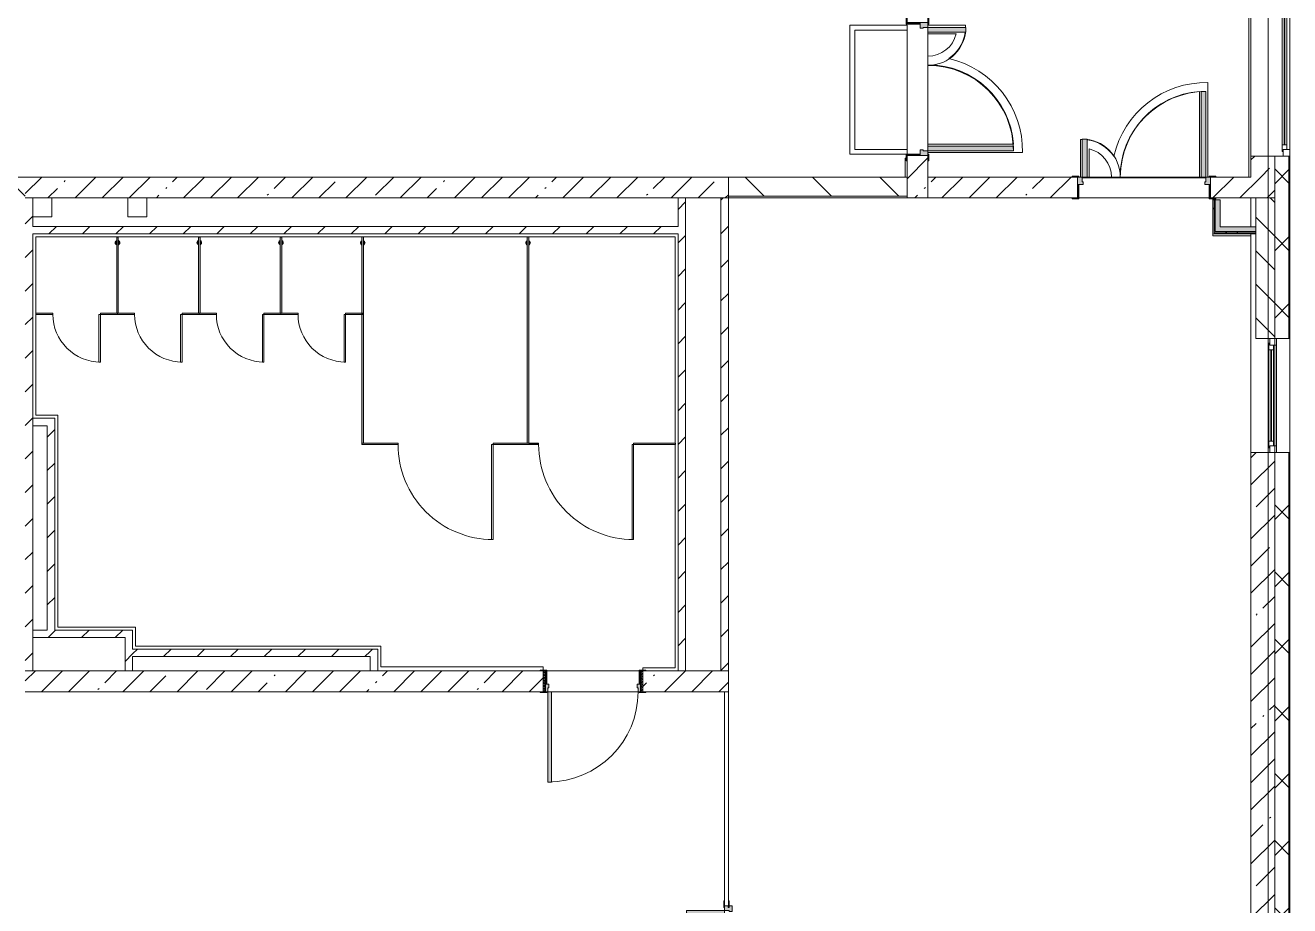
# Model space of a CAD drawing. Header units: millimetres. Extents: x -5714 to 188114, y -8553 to 29000.
# Drawn here: x 173034 to 186342, y 2927 to 12198 of the extents above; entities that cross this region are included whole.
import ezdxf

# ---------------------------------------------------------------- set-up
doc = ezdxf.new("R2010")
doc.units = ezdxf.units.MM
doc.linetypes.add('Осевая', pattern=[3175, 635, -476.25, 1587.5, -476.25])
for name, color, linetype, lineweight, true_color in [('A-DOOR-3', 7, 'Continuous', 5, 0xaaaaaa), ('A-DOOR-4', 7, 'Continuous', 5, 0xe2e2e2), ('A-DOOR-FRAM-2', 7, 'Continuous', 5, 0xe2e2e2), ('A-DOOR-FRAM-3', 7, 'Continuous', 5, 0xaaaaaa), ('A-FLOR-2', 7, 'Continuous', 5, 0xaaaaaa), ('A-GENM-5', 7, 'Continuous', 5, 0xe2ddcd), ('I-WALL-1', 7, 'Continuous', 9, 0xe7e7e7)]:
    doc.layers.add(name, color=color, linetype=linetype, lineweight=lineweight, true_color=true_color)
for name, color, linetype, lineweight in [('A-DOOR-6', 7, 'Continuous', 5), ('A-GENM-2', 7, 'Continuous', 5), ('A-GLAZ-2', 7, 'Continuous', 5), ('A-WALL', 7, 'Continuous', 9), ('A-WALL-2', 7, 'Continuous', 5), ('I-WALL-2', 7, 'Continuous', 5), ('Оси', 7, 'Continuous', 9), ('Оси-2', 7, 'Осевая', 9)]:
    doc.layers.add(name, color=color, linetype=linetype, lineweight=lineweight)
pattern_1 = [(45, (61103.76, 0), (-176.7767, 176.7767), [])]
pattern_2 = [(45, (61103.76, 0), (-285.1231, 285.1231), []), (45, (61388.9, 0), (-285.1231, 285.1231), [504.031, -100.806, 16.764, -84.042])]
pattern_3 = [(45, (61103.76, 0), (-530.33, 530.33), []), (135, (61103.76, 0), (-530.33, -530.33), [])]

# ---------------------------------------------------------------- blocks, each defined once
blk = doc.blocks.new('120_Окно_СКБ_1Ст - 120_Окно_СКБ_1Ст 1200х2500_h_ с форточкой 3-24161067-3_9_1_птичка')
at = {"layer": 'A-GLAZ-2'}
for p, q in [((-600, -127), (-600, -57)), ((-600, -57), (-530, -57)), ((600, -57), (-600, -57)), ((-530, -127), (-600, -127)), ((-600, -127), (-550, -127)), ((-530, -127), (-550, -127)), ((-550, -127), (-550, -137)), ((-530, -57), (-530, -127)), ((530, -87), (-530, -87)), ((-530, -87), (-530, -127)), ((-480, -137), (-480, -87)), ((-480, -107), (480, -107)), ((480, -117), (-480, -117)), ((480, -137), (480, -87)), ((530, -127), (530, -57)), ((530, -57), (600, -57)), ((530, -127), (530, -87)), ((600, -127), (530, -127)), ((550, -127), (530, -127)), ((550, -127), (600, -127)), ((550, -137), (550, -127)), ((600, -57), (600, -127)), ((-550, -137), (550, -137)), ((550, -137), (-550, -137))]:
    blk.add_line(p, q, dxfattribs=at)
blk = doc.blocks.new('110_Дверь_СКБ_2Ст - Д-5_п_ Из игровой в коридор-32679362-3_9_1_птичка')
at = {"layer": 'A-DOOR-4'}
for points in [[(612.5, 110), (662.5, 110), (662.5, 1010), (612.5, 1010), (612.5, 152.6)], [(-637.5, 110), (-587.5, 110), (-587.5, 510), (-637.5, 510)], [(712.5, -110), (712.5, 30), (697.5, 30), (697.5, -110)]]:
    blk.add_hatch(color=256, dxfattribs=at).paths.add_polyline_path(points)
h = blk.add_hatch(color=256, dxfattribs=at)
h.paths.add_polyline_path([(652.5, 30), (712.5, 30), (712.5, 110), (662.5, 110), (662.5, 60), (652.5, 60)])
h.paths.add_polyline_path([(-687.5, 30), (-627.5, 30), (-627.5, 60), (-637.5, 60), (-637.5, 110), (-687.5, 110)])
at = {"layer": 'A-DOOR-FRAM-2'}
for points in [[(-672.5, 110), (-672.5, 118), (-742.5, 118), (-742.5, 110)], [(-672.5, -110), (-672.5, 30), (-687.5, 30), (-687.5, -110)], [(767.5, 110), (767.5, 118), (697.5, 118), (697.5, 110), (761.2, 110)], [(-672.5, -118), (-672.5, -110), (-742.5, -110), (-742.5, -118)], [(767.5, -118), (767.5, -110), (697.5, -110), (697.5, -118), (761.2, -118)]]:
    blk.add_hatch(color=256, dxfattribs=at).paths.add_polyline_path(points)
at = {"layer": 'A-DOOR-3'}
for p, q in [((662.5, 1010), (612.5, 1010)), ((612.5, 1010), (612.5, 110)), ((662.5, 110), (662.5, 1010)), ((-637.5, 510), (-637.5, 110)), ((-587.5, 510), (-637.5, 510)), ((-587.5, 110), (-587.5, 510)), ((-637.5, 110), (-587.5, 110)), ((612.5, 110), (662.5, 110))]:
    blk.add_line(p, q, dxfattribs=at)
for centre, radius, start, end in [((662.5, 110), 900, 90, 180), ((-637.5, 110), 400, 360, 90)]:
    blk.add_arc(centre, radius, start, end, dxfattribs=at)
at = {"layer": 'A-DOOR-FRAM-3'}
for p, q in [((-672.5, 118), (-742.5, 118)), ((-742.5, 118), (-742.5, 110)), ((-742.5, 110), (-672.5, 110)), ((-637.5, 110), (-687.5, 110)), ((-687.5, 110), (-687.5, 30)), ((-687.5, 30), (-627.5, 30)), ((-672.5, 30), (-687.5, 30)), ((-687.5, 30), (-687.5, -110)), ((-672.5, 110), (-672.5, 118)), ((-672.5, -110), (-672.5, 30)), ((-637.5, 60), (-637.5, 110)), ((-627.5, 60), (-637.5, 60)), ((-627.5, 30), (-627.5, 60)), ((662.5, 60), (652.5, 60)), ((652.5, 60), (652.5, 30)), ((652.5, 30), (712.5, 30)), ((662.5, 110), (662.5, 60)), ((712.5, 110), (662.5, 110)), ((767.5, 118), (697.5, 118)), ((697.5, 118), (697.5, 110)), ((697.5, 110), (767.5, 110)), ((712.5, 30), (697.5, 30)), ((697.5, 30), (697.5, -110)), ((712.5, 30), (712.5, 110)), ((712.5, -110), (712.5, 30)), ((767.5, 110), (767.5, 118)), ((-672.5, -110), (-742.5, -110)), ((-742.5, -110), (-742.5, -118)), ((-742.5, -118), (-672.5, -118)), ((-687.5, -110), (-672.5, -110)), ((-672.5, -118), (-672.5, -110)), ((697.5, -110), (712.5, -110)), ((767.5, -110), (697.5, -110)), ((697.5, -110), (697.5, -118)), ((697.5, -118), (767.5, -118)), ((767.5, -118), (767.5, -110))]:
    blk.add_line(p, q, dxfattribs=at)
blk = doc.blocks.new('110_Дверь_СКБ_2Ст - Д-1_л_Лестничная клетка EIS60 2-32142534-3_9_1_птичка')
at = {"layer": 'A-DOOR-4'}
for points in [[(612, 110), (662, 110), (662, 1010), (612, 1010), (612, 603)], [(-588, 110), (-588, 510), (-638, 510), (-638, 110)], [(712, -110), (712, 30), (698, 25), (698, -110)]]:
    blk.add_hatch(color=256, dxfattribs=at).paths.add_polyline_path(points)
h = blk.add_hatch(color=256, dxfattribs=at)
h.paths.add_polyline_path([(652, 30), (712, 30), (712, 110), (662, 110), (662, 60), (652, 60)])
h.paths.add_polyline_path([(-688, 30), (-628, 30), (-628, 60), (-638, 60), (-638, 110), (-688, 110)])
at = {"layer": 'A-DOOR-FRAM-2'}
for points in [[(-672, 110), (-672, 118), (-742, 118), (-742, 110)], [(-672, -110), (-672, 30), (-688, 25), (-688, -110)], [(768, 110), (768, 118), (698, 118), (698, 110)], [(-672, -118), (-672, -110), (-742, -110), (-742, -118)], [(768, -118), (768, -110), (698, -110), (698, -118)]]:
    blk.add_hatch(color=256, dxfattribs=at).paths.add_polyline_path(points)
at = {"layer": 'A-DOOR-3'}
for p, q in [((662, 1010), (612, 1010)), ((612, 1010), (612, 110)), ((662, 110), (662, 1010)), ((-638, 510), (-638, 110)), ((-588, 510), (-638, 510)), ((-588, 110), (-588, 510)), ((-638, 110), (-588, 110)), ((612, 110), (662, 110))]:
    blk.add_line(p, q, dxfattribs=at)
for centre, radius, start, end in [((662, 110), 900, 90, 180), ((-638, 110), 400, 360, 90)]:
    blk.add_arc(centre, radius, start, end, dxfattribs=at)
at = {"layer": 'A-DOOR-FRAM-3'}
for p, q in [((-672, 118), (-742, 118)), ((-742, 118), (-742, 110)), ((-742, 110), (-672, 110)), ((-638, 110), (-688, 110)), ((-688, 110), (-688, 30)), ((-688, 30), (-628, 30)), ((-672, 30), (-688, 30)), ((-688, 30), (-688, -110)), ((-672, 110), (-672, 118)), ((-672, -110), (-672, 30)), ((-638, 60), (-638, 110)), ((-628, 60), (-638, 60)), ((-628, 30), (-628, 60)), ((662, 60), (652, 60)), ((652, 60), (652, 30)), ((652, 30), (712, 30)), ((662, 110), (662, 60)), ((712, 110), (662, 110)), ((768, 118), (698, 118)), ((698, 118), (698, 110)), ((698, 110), (768, 110)), ((712, 30), (698, 30)), ((698, 30), (698, -110)), ((712, 30), (712, 110)), ((712, -110), (712, 30)), ((768, 110), (768, 118)), ((-672, -110), (-742, -110)), ((-742, -110), (-742, -118)), ((-742, -118), (-672, -118)), ((-688, -110), (-672, -110)), ((-672, -118), (-672, -110)), ((698, -110), (712, -110)), ((768, -110), (698, -110)), ((698, -110), (698, -118)), ((698, -118), (768, -118)), ((768, -118), (768, -110))]:
    blk.add_line(p, q, dxfattribs=at)
blk = doc.blocks.new('110_Дверь_СКБ_1Ст_Внутренняя1 - Д-7а_л__950x2100h_Туалет-V151-3_9_1_птичка')
at = {"layer": 'A-DOOR-3'}
h = blk.add_hatch(dxfattribs=at)
h.set_pattern_fill('FP_89', color=256, style=0, pattern_type=2)
h.set_pattern_definition([(135, (1776.41, 174.685), (-14.14214, -14.14214), []), (225, (1776.41, 174.685), (14.14214, -14.14214), [])])
h.paths.add_polyline_path([(537.5, 110), (512.5, 110), (512.5, -110), (537.5, -110)])
at = {"layer": 'A-DOOR-4'}
h = blk.add_hatch(color=256, dxfattribs=at)
h.paths.add_polyline_path([(-487.5, 110), (-487.5, 30), (-452.5, 30), (-452.5, 70), (-462.5, 70), (-462.5, 110), (-476.9, 110)])
h.paths.add_polyline_path([(512.5, 110), (487.5, 110), (487.5, 70), (477.5, 70), (477.5, 30), (512.5, 30)])
at = {"layer": 'A-DOOR-FRAM-2'}
for points in [[(447.5, 1060), (447.5, 110), (487.5, 110), (487.5, 1060)], [(-472.5, 118), (-542.5, 118), (-542.5, 110), (-472.5, 110)], [(-476.9, 30), (-487.5, 30), (-487.5, -110), (-472.5, -110), (-472.5, 30)], [(567.5, 118), (497.5, 118), (497.5, 110), (567.5, 110)], [(512.5, 30), (497.5, 30), (497.5, -110), (512.5, -110)], [(-472.5, -110), (-542.5, -110), (-542.5, -118), (-472.5, -118)], [(567.5, -110), (497.5, -110), (497.5, -118), (567.5, -118)]]:
    blk.add_hatch(color=256, dxfattribs=at).paths.add_polyline_path(points)
at = {"layer": 'A-DOOR-FRAM-3'}
h = blk.add_hatch(dxfattribs=at)
h.set_pattern_fill('FP_90', color=256, style=0, pattern_type=2)
h.set_pattern_definition([(45, (-346.384, 174.685), (-14.1421, 14.1421), []), (135, (-346.384, 174.685), (-14.1421, -14.1421), [])])
h.paths.add_polyline_path([(-487.5, 110), (-512.5, 110), (-512.5, -110), (-487.5, -110)])
at = {"layer": 'A-DOOR-3'}
for p, q in [((487.5, 1060), (447.5, 1060)), ((447.5, 1060), (447.5, 110)), ((487.5, 110), (487.5, 1060)), ((447.5, 110), (487.5, 110))]:
    blk.add_line(p, q, dxfattribs=at)
blk.add_arc((487.5, 110), 950, 90, 180, dxfattribs=at)
at = {"layer": 'A-DOOR-FRAM-3'}
for p, q in [((-472.5, 118), (-542.5, 118)), ((-542.5, 118), (-542.5, 110)), ((-542.5, 110), (-472.5, 110)), ((-487.5, 110), (-512.5, 110)), ((-512.5, 110), (-512.5, -110)), ((-462.5, 110), (-487.5, 110)), ((-487.5, 110), (-487.5, 30)), ((-487.5, -110), (-487.5, 110)), ((-472.5, 110), (-487.5, 110)), ((-487.5, 110), (-487.5, 109)), ((-487.5, 109), (-472.5, 109)), ((-487.5, 30), (-452.5, 30)), ((-472.5, 30), (-487.5, 30)), ((-487.5, 30), (-487.5, -110)), ((-472.5, 110), (-472.5, 118)), ((-472.5, 109), (-472.5, 110)), ((-472.5, -110), (-472.5, 30)), ((-462.5, 70), (-462.5, 110)), ((-452.5, 70), (-462.5, 70)), ((-452.5, 30), (-452.5, 70)), ((487.5, 70), (477.5, 70)), ((477.5, 70), (477.5, 30)), ((477.5, 30), (512.5, 30)), ((487.5, 110), (487.5, 70)), ((512.5, 110), (487.5, 110)), ((567.5, 118), (497.5, 118)), ((497.5, 118), (497.5, 110)), ((512.5, 110), (497.5, 110)), ((497.5, 110), (497.5, 109)), ((497.5, 110), (567.5, 110)), ((497.5, 109), (512.5, 109)), ((512.5, 30), (497.5, 30)), ((497.5, 30), (497.5, -110)), ((512.5, 30), (512.5, 110)), ((537.5, 110), (512.5, 110)), ((512.5, 110), (512.5, -110)), ((512.5, 109), (512.5, 110)), ((512.5, -110), (512.5, 30)), ((537.5, -110), (537.5, 110)), ((567.5, 110), (567.5, 118)), ((-472.5, -110), (-542.5, -110)), ((-542.5, -110), (-542.5, -118)), ((-542.5, -118), (-472.5, -118)), ((-512.5, -110), (-487.5, -110)), ((-487.5, -110), (-472.5, -110)), ((-472.5, -118), (-472.5, -110)), ((497.5, -110), (512.5, -110)), ((567.5, -110), (497.5, -110)), ((497.5, -110), (497.5, -118)), ((497.5, -118), (567.5, -118)), ((512.5, -110), (537.5, -110)), ((567.5, -118), (567.5, -110))]:
    blk.add_line(p, q, dxfattribs=at)
blk = doc.blocks.new('120_Окно_СКБ_2Ст_Фрамуга сверху - 120_Окно_СКБ_2Ст_2300х2500_h_ ДОО 2-24160916-3_9_1_птичка')
at = {"layer": 'A-GLAZ-2'}
for p, q in [((-1150, 13), (-1150, 83)), ((-1150, 83), (-1080, 83)), ((1150, 83), (-1150, 83)), ((-1080, 13), (-1150, 13)), ((-1150, 13), (-540, 13)), ((-1080, 83), (-1080, 13)), ((-1080, 83), (1080, 83)), ((-590, 53), (-1080, 53)), ((-590, 43), (-1080, 43)), ((-1080, 13), (-540, 13)), ((-590, 13), (-590, 83)), ((-590, 83), (-520, 83)), ((-520, 13), (-590, 13)), ((-520, 13), (-540, 13)), ((-540, 13), (-540, 3)), ((-540, 3), (1100, 3)), ((1100, 3), (-540, 3)), ((-520, 83), (-520, 13)), ((1080, 53), (-520, 53)), ((-520, 53), (-520, 13)), ((-470, 3), (-470, 53)), ((-470, 33), (1030, 33)), ((1030, 23), (-470, 23)), ((1030, 3), (1030, 53)), ((1080, 13), (1080, 83)), ((1080, 83), (1150, 83)), ((1080, 13), (1080, 53)), ((1150, 13), (1080, 13)), ((1100, 13), (1080, 13)), ((1100, 13), (1150, 13)), ((1100, 3), (1100, 13)), ((1150, 83), (1150, 13))]:
    blk.add_line(p, q, dxfattribs=at)
blk = doc.blocks.new('131_Сантехническая перегородка_Дверь 5 - СД-1-V239-3_9_1_птичка')
at = {"layer": 'A-GENM-5'}
for points in [[(70, 8), (70, -8), (250, -8), (250, 8)], [(750, 8), (750, -8), (930, -8), (930, 8)]]:
    blk.add_hatch(color=256, dxfattribs=at).paths.add_polyline_path(points)
at = {"layer": 'A-DOOR-6'}
for p, q in [((266, 508), (250, 508)), ((250, 8), (250, 508)), ((266, 8), (266, 508)), ((266, 8), (250, 8))]:
    blk.add_line(p, q, dxfattribs=at)
blk.add_arc((250, 8), 500, 360, 90, dxfattribs=at)
at = {"layer": 'A-GENM-2'}
for p, q in [((250, 8), (70, 8)), ((70, 8), (70, -8)), ((250, -8), (250, 8)), ((930, 8), (750, 8)), ((750, 8), (750, -8)), ((930, -8), (930, 8)), ((70, -8), (250, -8)), ((750, -8), (930, -8))]:
    blk.add_line(p, q, dxfattribs=at)
blk = doc.blocks.new('131_Сантехническая перегородка 6 - СП-1-V237-3_9_1_птичка')
at = {"layer": 'A-GENM-5'}
blk.add_hatch(color=256, dxfattribs=at).paths.add_polyline_path([(800, 8), (0, 8), (0, -8), (800, -8)])
at = {"layer": 'A-GENM-2'}
for p, q in [((800, 8), (0, 8)), ((0, 8), (0, -8)), ((800, -8), (800, 8)), ((0, -8), (800, -8))]:
    blk.add_line(p, q, dxfattribs=at)
at = {"layer": 'A-GENM-2', "flags": 128}
for points in [[(71, 8), (71, 9), (71, 9), (70, 9), (70, 10), (70, 10), (69, 11), (69, 11), (68, 12), (68, 12), (67, 12), (67, 13), (66, 13), (66, 13), (65, 14), (65, 14), (64, 14), (64, 14), (63, 14), (62, 15), (62, 15), (61, 15), (61, 15), (60, 15), (59, 15), (59, 15), (58, 15), (58, 15), (57, 15), (56, 15), (56, 15), (55, 15), (55, 15), (54, 14), (54, 14), (53, 14), (52, 14), (52, 13), (51, 13), (51, 13), (50, 13), (50, 12), (49, 12), (49, 11), (48, 11), (48, 11), (48, 10), (47, 10), (47, 9), (46, 9), (46, 8), (46, 8)], [(46, -8), (46, -9), (47, -9), (47, -9), (47, -10), (48, -10), (48, -11), (49, -11), (49, -12), (50, -12), (50, -12), (51, -13), (51, -13), (52, -13), (52, -14), (53, -14), (53, -14), (54, -14), (54, -14), (55, -15), (56, -15), (56, -15), (57, -15), (57, -15), (58, -15), (59, -15), (59, -15), (60, -15), (60, -15), (61, -15), (62, -15), (62, -15), (63, -15), (63, -14), (64, -14), (64, -14), (65, -14), (66, -13), (66, -13), (67, -13), (67, -13), (68, -12), (68, -12), (69, -11), (69, -11), (69, -11), (70, -10), (70, -10), (71, -9), (71, -9), (71, -8), (71, -8)]]:
    blk.add_lwpolyline(points, dxfattribs=at)
at = {"layer": 'A-GENM-2'}
for radius, start, end in [(24.6, 19.9113, 160.0887), (17.6, 45, 135), (17.6, 45, 135), (15.1, 45, 135), (24.6, 199.9113, 340.0887), (17.6, 225, 315), (17.6, 225, 315), (15.1, 225, 315)]:
    blk.add_arc((59, 0), radius, start, end, dxfattribs=at)
blk = doc.blocks.new('131_Сантехническая перегородка 7 - СП-1-V236-3_9_1_птичка')
at = {"layer": 'A-GENM-5'}
blk.add_hatch(color=256, dxfattribs=at).paths.add_polyline_path([(2166, 8), (-4, 8), (-4, -8), (2166, -8)])
at = {"layer": 'A-GENM-2'}
for p, q in [((2166, 8), (-4, 8)), ((-4, 8), (-4, -8)), ((2166, -8), (2166, 8)), ((-4, -8), (2166, -8))]:
    blk.add_line(p, q, dxfattribs=at)
at = {"layer": 'A-GENM-2', "flags": 128}
for points in [[(71, 8), (71, 9), (71, 9), (70, 9), (70, 10), (70, 10), (69, 11), (69, 11), (68, 12), (68, 12), (67, 12), (67, 13), (66, 13), (66, 13), (65, 14), (65, 14), (64, 14), (64, 14), (63, 14), (62, 15), (62, 15), (61, 15), (61, 15), (60, 15), (59, 15), (59, 15), (58, 15), (58, 15), (57, 15), (56, 15), (56, 15), (55, 15), (55, 15), (54, 14), (54, 14), (53, 14), (52, 14), (52, 13), (51, 13), (51, 13), (50, 13), (50, 12), (49, 12), (49, 11), (48, 11), (48, 11), (48, 10), (47, 10), (47, 9), (46, 9), (46, 8), (46, 8)], [(46, -8), (46, -9), (47, -9), (47, -9), (47, -10), (48, -10), (48, -11), (49, -11), (49, -12), (50, -12), (50, -12), (51, -13), (51, -13), (52, -13), (52, -14), (53, -14), (53, -14), (54, -14), (54, -14), (55, -15), (56, -15), (56, -15), (57, -15), (57, -15), (58, -15), (59, -15), (59, -15), (60, -15), (60, -15), (61, -15), (62, -15), (62, -15), (63, -15), (63, -14), (64, -14), (64, -14), (65, -14), (66, -13), (66, -13), (67, -13), (67, -13), (68, -12), (68, -12), (69, -11), (69, -11), (69, -11), (70, -10), (70, -10), (71, -9), (71, -9), (71, -8), (71, -8)]]:
    blk.add_lwpolyline(points, dxfattribs=at)
at = {"layer": 'A-GENM-2'}
for radius, start, end in [(24.6, 19.9113, 160.0887), (17.6, 45, 135), (17.6, 45, 135), (15.1, 45, 135), (24.6, 199.9113, 340.0887), (17.6, 225, 315), (17.6, 225, 315), (15.1, 225, 315)]:
    blk.add_arc((59, 0), radius, start, end, dxfattribs=at)
blk = doc.blocks.new('131_Сантехническая перегородка_Дверь МГН - СД-1-V238-3_9_1_птичка')
at = {"layer": 'A-GENM-5'}
for points in [[(-370, 8), (-370, -8), (10, -8), (10, 8)], [(1010, 8), (1010, -8), (1390, -8), (1390, 8), (1256, 8)]]:
    blk.add_hatch(color=256, dxfattribs=at).paths.add_polyline_path(points)
at = {"layer": 'A-DOOR-6'}
for p, q in [((10, 1008), (26, 1008)), ((10, 8), (10, 1008)), ((26, 8), (26, 1008)), ((10, 8), (26, 8))]:
    blk.add_line(p, q, dxfattribs=at)
blk.add_arc((10, 8), 1000, 360, 90, dxfattribs=at)
at = {"layer": 'A-GENM-2'}
for p, q in [((10, 8), (-370, 8)), ((-370, 8), (-370, -8)), ((10, -8), (10, 8)), ((1390, 8), (1010, 8)), ((1010, 8), (1010, -8)), ((1390, -8), (1390, 8)), ((-370, -8), (10, -8)), ((1010, -8), (1390, -8))]:
    blk.add_line(p, q, dxfattribs=at)
blk = doc.blocks.new('131_Сантехническая перегородка_Дверь МГН 2 - СД-1-V240-3_9_1_птичка')
at = {"layer": 'A-GENM-5'}
for points in [[(-430, 8), (-430, -8), (10, -8), (10, 8)], [(1010, 8), (1010, -8), (1110, -8), (1110, 8)]]:
    blk.add_hatch(color=256, dxfattribs=at).paths.add_polyline_path(points)
at = {"layer": 'A-DOOR-6'}
for p, q in [((10, 1008), (26, 1008)), ((10, 8), (10, 1008)), ((26, 8), (26, 1008)), ((10, 8), (26, 8))]:
    blk.add_line(p, q, dxfattribs=at)
blk.add_arc((10, 8), 1000, 360, 90, dxfattribs=at)
at = {"layer": 'A-GENM-2'}
for p, q in [((10, 8), (-430, 8)), ((-430, 8), (-430, -8)), ((10, -8), (10, 8)), ((1110, 8), (1010, 8)), ((1010, 8), (1010, -8)), ((1110, -8), (1110, 8)), ((-430, -8), (10, -8)), ((1010, -8), (1110, -8))]:
    blk.add_line(p, q, dxfattribs=at)
blk = doc.blocks.new('110_Дверь_СКБ_2Ст - Д-5_п__в составе перегородки _не входит в спец__-32680317-3_9_1_птичка')
at = {"layer": 'A-DOOR-4'}
h = blk.add_hatch(color=256, dxfattribs=at)
h.paths.add_polyline_path([(712, -20), (712, 60), (652, 60), (652, 30), (662, 30), (662, -20)])
h.paths.add_polyline_path([(-628, 60), (-688, 60), (-688, -20), (-638, -20), (-638, 30), (-628, 30)])
for points in [[(-588, -420), (-588, -20), (-638, -20), (-638, -420)], [(662, -920), (662, -20), (612, -20), (612, -920)]]:
    blk.add_hatch(color=256, dxfattribs=at).paths.add_polyline_path(points)
at = {"layer": 'A-DOOR-FRAM-2'}
for points in [[(-673, 28), (-743, 28), (-743, 20), (-673, 20)], [(767, 28), (697, 28), (697, 20), (767, 20)], [(-673, -20), (-743, -20), (-743, -28), (-673, -28)], [(767, -20), (697, -20), (697, -28), (767, -28)]]:
    blk.add_hatch(color=256, dxfattribs=at).paths.add_polyline_path(points)
at = {"layer": 'A-DOOR-3'}
for p, q in [((-638, -20), (-588, -20)), ((-638, -420), (-638, -20)), ((-588, -20), (-588, -420)), ((612, -20), (662, -20)), ((612, -920), (612, -20)), ((662, -20), (662, -920)), ((-588, -420), (-638, -420)), ((662, -920), (612, -920))]:
    blk.add_line(p, q, dxfattribs=at)
for centre, radius, start, end in [((-638, -20), 400, 270, 0), ((662, -20), 900, 180, 270)]:
    blk.add_arc(centre, radius, start, end, dxfattribs=at)
at = {"layer": 'A-DOOR-FRAM-3'}
for p, q in [((-743, 28), (-673, 28)), ((-743, 20), (-743, 28)), ((-673, 20), (-743, 20)), ((-688, 60), (-628, 60)), ((-688, -20), (-688, 60)), ((-688, 20), (-673, 20)), ((-688, 19), (-688, 20)), ((-673, 19), (-688, 19)), ((-673, 28), (-673, 20)), ((-673, 20), (-673, 19)), ((-638, 30), (-638, -20)), ((-628, 30), (-638, 30)), ((-628, 60), (-628, 30)), ((652, 60), (712, 60)), ((652, 30), (652, 60)), ((662, 30), (652, 30)), ((662, -20), (662, 30)), ((697, 20), (697, 28)), ((697, 28), (767, 28)), ((697, 19), (697, 20)), ((697, 20), (712, 20)), ((767, 20), (697, 20)), ((712, 19), (697, 19)), ((712, 60), (712, -20)), ((712, 20), (712, 19)), ((767, 28), (767, 20)), ((-743, -20), (-673, -20)), ((-743, -28), (-743, -20)), ((-673, -28), (-743, -28)), ((-638, -20), (-688, -20)), ((-673, -20), (-673, -28)), ((712, -20), (662, -20)), ((697, -28), (697, -20)), ((697, -20), (767, -20)), ((767, -28), (697, -28)), ((767, -20), (767, -28))]:
    blk.add_line(p, q, dxfattribs=at)

msp = doc.modelspace()

# ---------------------------------------------------------------- hatches: boundary and pattern name
at = {"layer": 'A-WALL-2'}
h = msp.add_hatch(dxfattribs=at)
h.set_pattern_fill('FP_66', color=256, style=0, pattern_type=2)
h.set_pattern_definition([(45, (61103.76, 0), (-353.5534, 353.5534), []), (135, (61103.76, 0), (-353.5534, -353.5534), [])])
h.paths.add_polyline_path([(186183.8, -250), (186333.8, -250), (186333.8, 7700), (186183.8, 7700), (186183.8, -100)])
h.paths.add_polyline_path([(186333.8, 8900), (186333.8, 10820), (186183.8, 10820), (186183.8, 8900)])
h.paths.add_polyline_path([(186333.8, 13120), (186333.8, 21400), (186183.8, 21400), (186183.8, 13120)])
h = msp.add_hatch(dxfattribs=at)
h.set_pattern_fill('FP_64', color=256, style=0, pattern_type=2)
h.set_pattern_definition([(135, (61103.76, 0), (-176.7767, -176.7767), [])])
h.paths.add_polyline_path([(186183.8, 8900), (186183.8, 10380), (185983.8, 10380), (185983.8, 8900)])
at = {"layer": 'I-WALL-1'}
for points in [[(185608.8, 10025), (185608.8, 10360), (185558.8, 10360), (185558.8, 10025)], [(185983.8, 10025), (185983.8, 10075), (185608.8, 10075), (185608.8, 10025)]]:
    msp.add_hatch(color=256, dxfattribs=at).paths.add_polyline_path(points)
at = {"layer": 'I-WALL-2'}
h = msp.add_hatch(dxfattribs=at)
h.set_pattern_fill('FP_62', color=256, style=0, pattern_type=2)
h.set_pattern_definition(pattern_2)
h.paths.add_polyline_path([(185933.8, 10600), (186183.8, 10600), (186183.8, 10820), (185933.8, 10820), (185933.8, 10642.6)])
h.paths.add_polyline_path([(186183.8, 13120), (186183.8, 21400), (185933.8, 21400), (185933.8, 13120)])
h = msp.add_hatch(dxfattribs=at)
h.set_pattern_fill('FP_62', color=256, style=0, pattern_type=2)
h.set_pattern_definition(pattern_2)
h.paths.add_polyline_path([(182313.8, 10380), (182533.8, 10380), (182533.8, 10825), (182313.8, 10825), (182313.8, 10400)])
h.paths.add_polyline_path([(182483.8, 12225), (182533.8, 12225), (182533.8, 13400), (182313.8, 13400), (182313.8, 12225), (182453.8, 12225)])
h.paths.add_polyline_path([(182313.8, 13900), (182533.8, 13900), (182533.8, 18600), (182313.8, 18600), (182313.8, 14691.7)])
h.paths.add_polyline_path([(182533.4, 19100), (182533.8, 19100), (182533.8, 19110), (182313.8, 19110), (182313.8, 19100)])
h = msp.add_hatch(dxfattribs=at)
h.set_pattern_fill('FP_65', color=256, style=0, pattern_type=2)
h.set_pattern_definition([(135, (61103.76, 0), (-353.5534, -353.5534), [])])
h.paths.add_polyline_path([(181362.5, 10400), (182313.8, 10400), (182313.8, 10600), (180433.8, 10600), (180433.8, 10400)])
h.paths.add_polyline_path([(168753.8, 10400), (168808.8, 10400), (168808.8, 10600), (168453.8, 10600), (168453.8, 10400)])
h.paths.add_polyline_path([(171108.3, 10400), (171333.8, 10400), (171333.8, 10600), (170208.8, 10600), (170208.8, 10400), (170853.8, 10400)])
h.paths.add_polyline_path([(172972.7, 10400), (173033.8, 10400), (173033.8, 10600), (172283.8, 10600), (172283.8, 10400), (172313.8, 10400)])
h = msp.add_hatch(dxfattribs=at)
h.set_pattern_fill('FP_62', color=256, style=0, pattern_type=2)
h.set_pattern_definition(pattern_2)
h.paths.add_polyline_path([(180433.8, 10380), (180433.8, 10600), (173033.8, 10600), (173033.8, 10380), (177633.7, 10380)])
h = msp.add_hatch(dxfattribs=at)
h.set_pattern_fill('FP_62', color=256, style=0, pattern_type=2)
h.set_pattern_definition(pattern_2)
h.paths.add_polyline_path([(183226.9, 10380), (184108.8, 10380), (184108.8, 10600), (182533.8, 10600), (182533.8, 10380)])
h.paths.add_polyline_path([(186183.8, 10380), (186183.8, 10600), (185508.8, 10600), (185508.8, 10380), (186023.5, 10380)])
h = msp.add_hatch(dxfattribs=at)
h.set_pattern_fill('FP_67', color=256, style=0, pattern_type=2)
h.set_pattern_definition(pattern_1)
h.paths.add_polyline_path([(173113.8, 5400), (173113.8, 10380), (173033.8, 10380), (173033.8, 5400)])
h = msp.add_hatch(dxfattribs=at)
h.set_pattern_fill('FP_67', color=256, style=0, pattern_type=2)
h.set_pattern_definition(pattern_1)
h.paths.add_polyline_path([(179983.8, 5400), (179983.8, 10380), (179903.8, 10380), (179903.8, 5400), (179964.2, 5400)])
h = msp.add_hatch(dxfattribs=at)
h.set_pattern_fill('FP_67', color=256, style=0, pattern_type=2)
h.set_pattern_definition(pattern_1)
h.paths.add_polyline_path([(180433.8, 5400), (180433.8, 10380), (180353.8, 10380), (180353.8, 5400), (180430.3, 5400)])
h = msp.add_hatch(dxfattribs=at)
h.set_pattern_fill('FP_145', color=256, style=0, pattern_type=2)
h.set_pattern_definition(pattern_3)
h.paths.add_polyline_path([(185546.3, 10000), (185546.3, 10360), (185533.8, 10360), (185533.8, 10000)])
h = msp.add_hatch(dxfattribs=at)
h.set_pattern_fill('FP_145', color=256, style=0, pattern_type=2)
h.set_pattern_definition(pattern_3)
h.paths.add_polyline_path([(185558.8, 10012.5), (185557.4, 10360), (185546.3, 10360), (185546.3, 10012.5)])
h = msp.add_hatch(dxfattribs=at)
h.set_pattern_fill('FP_67', color=256, style=0, pattern_type=2)
h.set_pattern_definition(pattern_1)
h.paths.add_polyline_path([(179903.8, 10000), (179903.8, 10080), (173113.8, 10080), (173113.8, 10000), (177633.7, 10000)])
h = msp.add_hatch(dxfattribs=at)
h.set_pattern_fill('FP_145', color=256, style=0, pattern_type=2)
h.set_pattern_definition(pattern_3)
h.paths.add_polyline_path([(185546.3, 10000), (185983.8, 10000), (185983.8, 10012.5), (185546.3, 10012.5)])
h = msp.add_hatch(dxfattribs=at)
h.set_pattern_fill('FP_145', color=256, style=0, pattern_type=2)
h.set_pattern_definition(pattern_3)
h.paths.add_polyline_path([(185983.8, 10012.5), (185983.8, 10025), (185558.8, 10025), (185558.8, 10012.5), (185608.8, 10012.5)])
h = msp.add_hatch(dxfattribs=at)
h.set_pattern_fill('FP_67', color=256, style=0, pattern_type=2)
h.set_pattern_definition(pattern_1)
h.paths.add_polyline_path([(173343.8, 5830), (173343.8, 7980), (173263.8, 7980), (173263.8, 5830)])
h = msp.add_hatch(dxfattribs=at)
h.set_pattern_fill('FP_62', color=256, style=0, pattern_type=2)
h.set_pattern_definition(pattern_2)
h.paths.add_polyline_path([(186183.8, -100), (186183.8, 7700), (185933.8, 7700), (185933.8, -100)])
h = msp.add_hatch(dxfattribs=at)
h.set_pattern_fill('FP_67', color=256, style=0, pattern_type=2)
h.set_pattern_definition(pattern_1)
h.paths.add_polyline_path([(172363.8, 6620), (173033.8, 6620), (173033.8, 6700), (172333.8, 6700), (172333.8, 6620)])
h.paths.add_polyline_path([(170853.8, 6620), (171383.8, 6620), (171383.8, 6700), (170853.8, 6700)])
h = msp.add_hatch(dxfattribs=at)
h.set_pattern_fill('FP_67', color=256, style=0, pattern_type=2)
h.set_pattern_definition(pattern_1)
h.paths.add_polyline_path([(174083.8, 5750), (174083.8, 5830), (173113.8, 5830), (173113.8, 5750), (173904.9, 5750)])
h = msp.add_hatch(dxfattribs=at)
h.set_pattern_fill('FP_67', color=256, style=0, pattern_type=2)
h.set_pattern_definition(pattern_1)
h.paths.add_polyline_path([(174083.8, 5400), (174163.8, 5400), (174163.8, 5830), (174083.8, 5830), (174083.8, 5750)])
h = msp.add_hatch(dxfattribs=at)
h.set_pattern_fill('FP_67', color=256, style=0, pattern_type=2)
h.set_pattern_definition(pattern_1)
h.paths.add_polyline_path([(176663.8, 5550), (176663.8, 5630), (174163.8, 5630), (174163.8, 5550)])
h = msp.add_hatch(dxfattribs=at)
h.set_pattern_fill('FP_67', color=256, style=0, pattern_type=2)
h.set_pattern_definition(pattern_1)
h.paths.add_polyline_path([(176743.8, 5400), (176743.8, 5630), (176663.8, 5630), (176663.8, 5400)])
h = msp.add_hatch(dxfattribs=at)
h.set_pattern_fill('FP_62', color=256, style=0, pattern_type=2)
h.set_pattern_definition(pattern_2)
h.paths.add_polyline_path([(179533.8, 5180), (180433.8, 5180), (180430.3, 5400), (179533.8, 5400)])
h.paths.add_polyline_path([(173033.8, 5180), (178483.8, 5180), (178483.8, 5400), (173033.8, 5400)])

# ---------------------------------------------------------------- linework, layer by layer
at = {"layer": 'A-FLOR-2'}
for p, q in [((185912.8, 10600), (185912.8, 13450)), ((181713.8, 12197.6), (181713.8, 10840)), ((182313.8, 12197.6), (181713.8, 12197.6)), ((181763.8, 10890), (181763.8, 12147.6)), ((181763.8, 12147.6), (182313.8, 12147.6)), ((182313.8, 12147.6), (182313.8, 12197.6)), ((182928.5, 12197.6), (182534.1, 12197.6)), ((182534.1, 12197.6), (182534.1, 12175)), ((182534.1, 12125), (182534.1, 12107.6)), ((182534.1, 12107.6), (182831.2, 12107.6)), ((182534.1, 11871.4), (182534.1, 11781.4)), ((185481.6, 10600), (185481.6, 11594.3)), ((185391.6, 11501.8), (185391.6, 10599.5)), ((183436.4, 10946.4), (182534.1, 10946.4)), ((182534.1, 10946.4), (182534.1, 10925)), ((184140.4, 10993.9), (184140.4, 10600)), ((181713.8, 10840), (182305.8, 10840)), ((182313.8, 10890), (181763.8, 10890)), ((182292.8, 10800), (182305.8, 10800)), ((182292.8, 10600), (182292.8, 10800)), ((182313.8, 10840), (182313.8, 10890)), ((182534.1, 10875), (182534.1, 10856.4)), ((182534.1, 10856.4), (183528.9, 10856.4)), ((184230.4, 10599.5), (184230.4, 10896.6)), ((184159.1, 10599.5), (184230.4, 10599.5)), ((184159.1, 10590), (185458.8, 10590)), ((184466.6, 10599.5), (184556.6, 10599.5)), ((185391.6, 10599.5), (185458.8, 10599.5)), ((173313.8, 10380), (173313.8, 10180)), ((174113.8, 10180), (174113.8, 10380)), ((174313.8, 10380), (174313.8, 10180)), ((182313.8, 10380), (180433.8, 10380)), ((185533.8, 10360), (185533.8, 10372)), ((173313.8, 10180), (173113.8, 10180)), ((174313.8, 10180), (174113.8, 10180)), ((185533.8, 9980), (185533.8, 10000)), ((176576.8, 9969), (173144.8, 9969)), ((173144.8, 9969), (173144.8, 9168)), ((178317.3, 9969), (176592.8, 9969)), ((179872.8, 9969), (178333.3, 9969)), ((179872.8, 7799), (179872.8, 9969)), ((185933.8, 9980), (185533.8, 9980)), ((173144.8, 9152), (173144.8, 8091)), ((173144.8, 8091), (173374.8, 8091)), ((173374.8, 8091), (173374.8, 5861)), ((179872.8, 5431), (179872.8, 7783)), ((173374.8, 5861), (174194.8, 5861)), ((174194.8, 5861), (174194.8, 5661)), ((174194.8, 5661), (176774.8, 5661)), ((176774.8, 5661), (176774.8, 5441)), ((176774.8, 5441), (178483.8, 5441)), ((178483.8, 5441), (178483.8, 5408)), ((179533.8, 5408), (179533.8, 5431)), ((179533.8, 5431), (179872.8, 5431))]:
    msp.add_line(p, q, dxfattribs=at)
for centre, radius, start, end in [((182534.1, 12176.4), 395, 303.54048, 352.50848), ((182534.1, 12176.4), 395, 359.78737, 3.07201), ((182534.1, 12176.4), 305, 270, 346.9573), ((182534.1, 10876.4), 995, 358.8489, 77.32946), ((182534.1, 10876.4), 905, 4.43687, 90), ((185461.6, 10599.5), 995, 88.8489, 167.32946), ((185461.6, 10599.5), 905, 94.43687, 180), ((184161.6, 10599.5), 395, 90.40773, 93.07201), ((184161.6, 10599.5), 395, 33.54048, 83.14192), ((184161.6, 10599.5), 305, 0, 76.9573)]:
    msp.add_arc(centre, radius, start, end, dxfattribs=at)
at = {"layer": 'A-WALL'}
for p, q in [((186183.8, 10820), (186183.8, 10600)), ((186183.8, 10600), (186183.8, 10820)), ((186333.8, 8900), (186333.8, 10820)), ((186336.8, 8900), (186336.8, 10820)), ((180433.8, 10600), (180433.8, 10400)), ((182313.8, 10400), (182313.8, 10600)), ((173113.8, 10380), (173033.8, 10380)), ((185546.3, 10012.5), (185546.3, 10360)), ((185558.8, 10025), (185558.8, 10360)), ((186183.8, 10380), (185983.8, 10380)), ((186183.8, 10380), (186183.8, 8900)), ((186183.8, 8900), (186183.8, 10380)), ((185983.8, 10012.5), (185546.3, 10012.5)), ((185983.8, 10025), (185558.8, 10025)), ((186333.8, -250), (186333.8, 7700)), ((186336.8, -253), (186336.8, 7700)), ((173033.8, 5400), (173113.8, 5400)), ((179903.8, 5400), (179983.8, 5400)), ((180353.8, 5400), (180433.8, 5400)), ((180433.8, 5180), (180393.8, 5180))]:
    msp.add_line(p, q, dxfattribs=at)
at = {"layer": 'A-WALL-2'}
for p, q in [((186341.8, 7700), (186341.8, 21558)), ((186341.8, 10820), (186183.8, 10820)), ((186183.8, 10600), (186183.8, 10380)), ((185983.8, 10380), (185983.8, 8900)), ((185983.8, 8900), (186183.8, 8900)), ((186183.8, 8900), (186341.8, 8900)), ((186183.8, 8900), (186183.8, -100)), ((186341.8, 7700), (186183.8, 7700)), ((186341.8, -258), (186341.8, 7700))]:
    msp.add_line(p, q, dxfattribs=at)
at = {"layer": 'I-WALL-2'}
for p, q in [((185933.8, 18850), (185933.8, 10600)), ((182313.8, 10890), (182313.8, 12147.6)), ((182533.8, 12125), (182533.8, 10925)), ((186183.8, 10820), (185933.8, 10820)), ((182313.8, 10770), (182313.8, 10600)), ((182533.8, 10380), (182533.8, 10770)), ((182313.8, 10600), (172313.8, 10600)), ((184053.8, 10600), (182533.8, 10600)), ((184230.4, 10600), (184466.5, 10600)), ((184555.7, 10600), (185391.6, 10600)), ((185933.8, 10600), (185563.8, 10600)), ((186183.8, 10380), (186183.8, 10600)), ((180433.8, 10400), (182313.8, 10400)), ((180433.8, 2980), (180433.8, 10400)), ((182313.8, 10400), (182313.8, 10380)), ((173113.8, 10080), (173113.8, 10380)), ((173113.8, 10380), (180433.8, 10380)), ((179903.8, 10380), (179903.8, 10080)), ((179983.8, 5400), (179983.8, 10380)), ((180353.8, 10380), (180353.8, 5400)), ((182313.8, 10380), (184053.8, 10380)), ((185493.8, 10380), (184123.8, 10380)), ((185533.8, 10360), (185533.8, 10000)), ((185608.8, 10360), (185533.8, 10360)), ((185563.8, 10380), (185983.8, 10380)), ((185608.8, 10075), (185608.8, 10360)), ((185933.8, 10075), (185933.8, 10380)), ((179903.8, 10080), (173113.8, 10080)), ((173113.8, 5400), (173113.8, 10000)), ((173113.8, 10000), (179903.8, 10000)), ((179903.8, 10000), (179903.8, 5400)), ((185533.8, 10000), (185983.8, 10000)), ((185983.8, 10075), (185608.8, 10075)), ((185933.8, 10000), (185933.8, 150)), ((186183.8, 8900), (186183.8, 7701)), ((173343.8, 8060), (173113.8, 8060)), ((173343.8, 5830), (173343.8, 8060)), ((173113.8, 7980), (173263.8, 7980)), ((173263.8, 7980), (173263.8, 5830)), ((185933.8, 7701), (186183.8, 7701)), ((186183.8, 7700), (185933.8, 7700)), ((186183.8, -100), (186183.8, 7700)), ((173263.8, 5830), (173113.8, 5830)), ((173113.8, 5750), (174083.8, 5750)), ((174163.8, 5830), (173343.8, 5830)), ((174083.8, 5750), (174083.8, 5400)), ((174163.8, 5630), (174163.8, 5830)), ((176743.8, 5630), (174163.8, 5630)), ((176743.8, 5400), (176743.8, 5630)), ((174163.8, 5550), (176663.8, 5550)), ((174163.8, 5400), (174163.8, 5550)), ((176663.8, 5550), (176663.8, 5400)), ((178453.8, 5400), (173113.8, 5400)), ((178523.8, 5400), (179493.8, 5400)), ((179903.8, 5400), (179563.8, 5400)), ((180353.8, 5400), (179983.8, 5400)), ((173033.8, 5180), (178453.8, 5180)), ((179483.8, 5180), (178573.8, 5180)), ((179563.8, 5180), (180393.8, 5180)), ((180393.8, 5180), (180393.8, 2980))]:
    msp.add_line(p, q, dxfattribs=at)
at = {"layer": 'Оси'}
for p, q in [((186113.8, 10029.8), (186113.8, 21915.1)), ((186113.8, -1906.3), (186113.8, 9979))]:
    msp.add_line(p, q, dxfattribs=at)
at = {"layer": 'Оси-2'}
msp.add_line((186113.8, 9979), (186113.8, 10029.8), dxfattribs=at)

# ---------------------------------------------------------------- block references
at = {"layer": 'A-DOOR-3'}
for name, p, rotation in [('110_Дверь_СКБ_2Ст - Д-1_л_Лестничная клетка EIS60 2-32142534-3_9_1_птичка', (182423.8, 11537.5), 269.9999999999998), ('110_Дверь_СКБ_1Ст_Внутренняя1 - Д-7а_л__950x2100h_Туалет-V151-3_9_1_птичка', (179021.3, 5290), 180), ('110_Дверь_СКБ_2Ст - Д-5_п__в составе перегородки _не входит в спец__-32680317-3_9_1_птичка', (180413.8, 2237.5), 270)]:
    msp.add_blockref(name, p, dxfattribs=dict(at, rotation=rotation))
msp.add_blockref('110_Дверь_СКБ_2Ст - Д-5_п_ Из игровой в коридор-32679362-3_9_1_птичка', (184796.3, 10490), dxfattribs=at)
at = {"layer": 'A-GENM-2'}
for name, p, rotation in [('131_Сантехническая перегородка 6 - СП-1-V237-3_9_1_птичка', (174004.8, 9968), 270.0000000000007), ('131_Сантехническая перегородка 6 - СП-1-V237-3_9_1_птичка', (174864.8, 9968), 270.0000000000007), ('131_Сантехническая перегородка 6 - СП-1-V237-3_9_1_птичка', (175724.8, 9968), 270.0000000000007), ('131_Сантехническая перегородка 7 - СП-1-V236-3_9_1_птичка', (176584.8, 9964.9), 269.9999999999999), ('131_Сантехническая перегородка 7 - СП-1-V236-3_9_1_птичка', (178325.3, 9964.9), 269.9999999999999), ('131_Сантехническая перегородка_Дверь 5 - СД-1-V239-3_9_1_птичка', (174074.8, 9160), 180), ('131_Сантехническая перегородка_Дверь 5 - СД-1-V239-3_9_1_птичка', (174934.8, 9160), 180), ('131_Сантехническая перегородка_Дверь 5 - СД-1-V239-3_9_1_птичка', (175794.8, 9160), 180), ('131_Сантехническая перегородка_Дверь 5 - СД-1-V239-3_9_1_птичка', (176654.8, 9160), 180), ('131_Сантехническая перегородка_Дверь МГН - СД-1-V238-3_9_1_птичка', (177966.8, 7791), 180), ('131_Сантехническая перегородка_Дверь МГН 2 - СД-1-V240-3_9_1_птичка', (179446.8, 7791), 180)]:
    msp.add_blockref(name, p, dxfattribs=dict(at, rotation=rotation))
at = {"layer": 'A-GLAZ-2', "rotation": 269.9999999999999}
for name, p in [('120_Окно_СКБ_2Ст_Фрамуга сверху - 120_Окно_СКБ_2Ст_2300х2500_h_ ДОО 2-24160916-3_9_1_птичка', (186258.8, 11970)), ('120_Окно_СКБ_1Ст - 120_Окно_СКБ_1Ст 1200х2500_h_ с форточкой 3-24161067-3_9_1_птичка', (186258.8, 8300))]:
    msp.add_blockref(name, p, dxfattribs=at)

doc.saveas('drawing.dxf')
